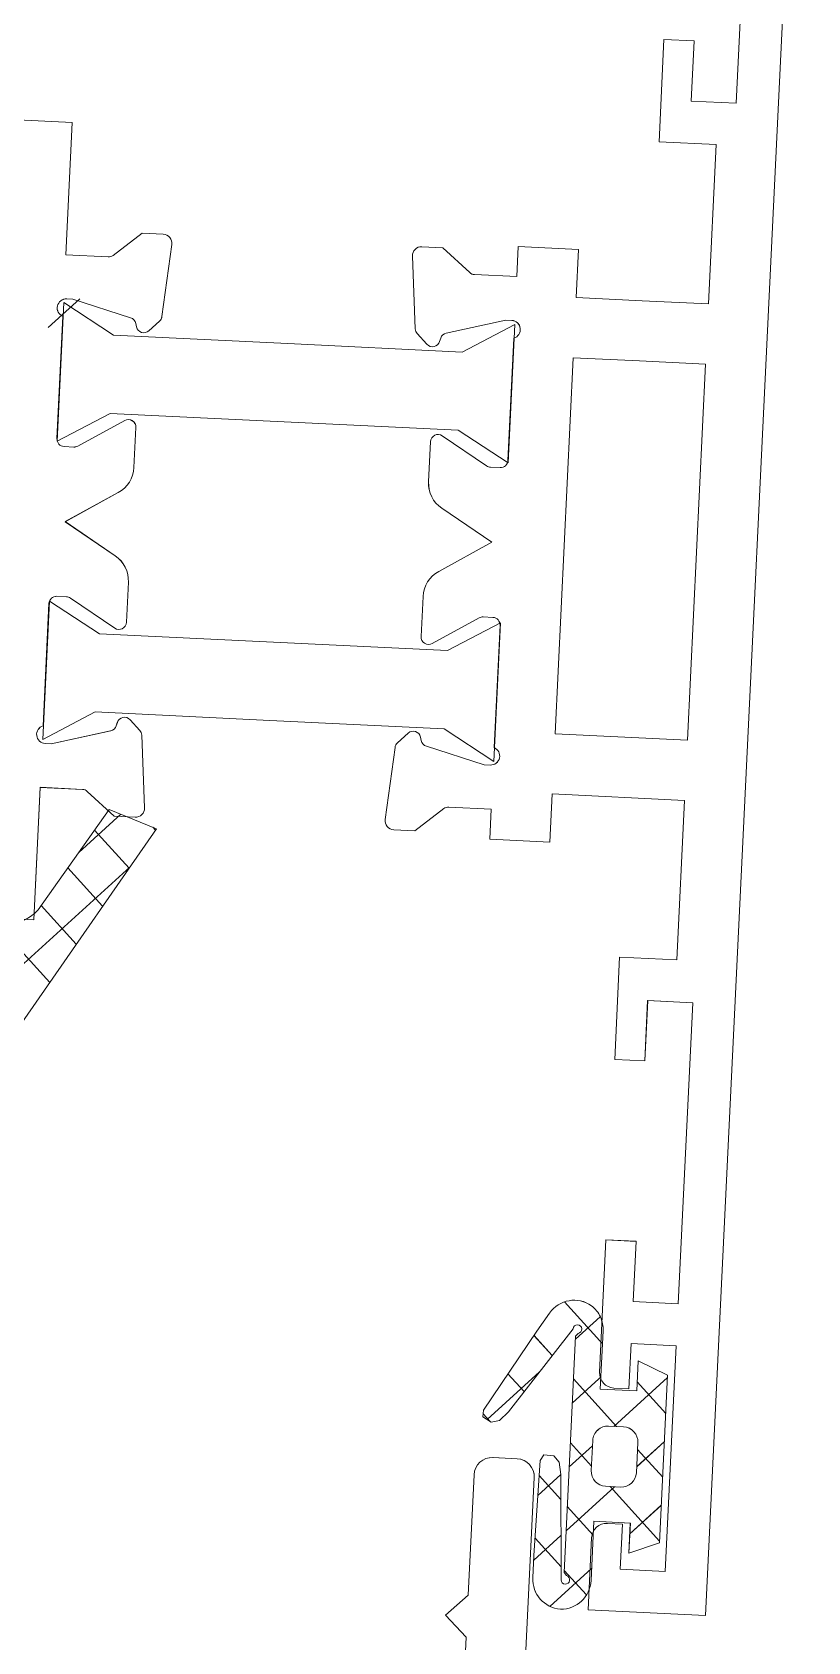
# Model space of a CAD drawing. Header units: millimetres. Extents: x 26282 to 30760, y 1404 to 4574.
# Drawn here: x 29214.34 to 29216.91, y 2843.03 to 2848.38 of the extents above; entities that cross this region are included whole.
import ezdxf

# ---------------------------------------------------------------- set-up
doc = ezdxf.new("R2010")
doc.units = ezdxf.units.MM
doc.header["$LTSCALE"] = 0.25
doc.linetypes.add('DIVIDE', pattern=[1.25, 0.5, -0.25, 0, -0.25, 0, -0.25])
for name, color, linetype, lineweight in [('AB-DUV', 4, 'Continuous', 50), ('DOĞRAMA', 30, 'Continuous', 20), ('SECTION LINE (3RDF)', 40, 'DIVIDE', 25)]:
    doc.layers.add(name, color=color, linetype=linetype, lineweight=lineweight)

# ---------------------------------------------------------------- blocks, each defined once
blk = doc.blocks.new('CHD60E27', base_point=(-138.6, 7.85))
at = {"color": 1, "linetype": 'Continuous'}
for p, q in [((-115.729976, 50.516652), (-114.729976, 49.516652)), ((-115.729976, 50.516652), (-114.729976, 49.516652)), ((-137.2, 16.75), (-135.7, 16.75)), ((-135.7, 16.75), (-135.7, 15.25))]:
    blk.add_line(p, q, dxfattribs=at)
at = {"color": 40, "linetype": 'Continuous'}
for points in [[(-137.2, 68.05), (-137.2, 58.05), (-135.7, 58.05), (-135.7, 60.05), (-134.7, 60.05), (-134.7, 56.65), (-136.6, 56.65), (-136.6, 51.35), (-134.4, 51.35), (-132.2, 51.35), (-132.2, 52.95), (-130.2, 52.95), (-130.2, 51.95), (-128.790992, 51.95, 0.176327), (-128.630295, 52.008489), (-127.7, 52.789099), (-127, 52.789099, -0.43976), (-126.701142, 52.462953), (-126.911671, 50.056591, -0.176327), (-126.983943, 49.901604), (-127.323223, 49.562323, -0.577351), (-127.741481, 49.674394), (-127.772347, 49.789587, 0.267949), (-127.949124, 49.966363), (-129.9, 50.489099), (-130.1, 50.489099, 0.842899), (-130.2, 49.906257), (-130.2, 45.839099, 0.414213), (-129.949998, 45.589099), (-129.628806, 45.589099, 0.137838), (-129.498553, 45.625711), (-127.980252, 46.552487, -0.585341), (-127.6, 46.339099), (-127.6, 45.002615, -0.261351), (-128.07899, 44.149065), (-129.797634, 43.1), (-128.07899, 42.050935, -0.261351), (-127.6, 41.197385), (-127.6, 39.8609, -0.585341), (-127.980252, 39.647512), (-129.498554, 40.574288, 0.137838), (-129.628807, 40.6109), (-129.95, 40.6109, 0.414213), (-130.199999, 40.360899), (-130.2, 36.293743, 0.842899), (-130.1, 35.710901), (-129.9, 35.7109), (-127.949123, 36.233636, 0.267949), (-127.772347, 36.410413), (-127.741481, 36.525605, -0.577351), (-127.323223, 36.637676), (-126.983943, 36.298396, -0.176327), (-126.911671, 36.143409), (-126.701141, 33.737047, -0.43976), (-127, 33.4109), (-127.7, 33.4109), (-128.630295, 34.191511, 0.176327), (-128.790992, 34.25), (-130.2, 34.25), (-130.2, 33.25), (-132.2, 33.25), (-132.2, 34.85), (-136.6, 34.85), (-136.6, 29.55), (-134.7, 29.55), (-134.7, 26.15), (-135.7, 26.15), (-135.7, 28.15), (-137.2, 28.15), (-137.2, 18.15), (-135.7, 18.15), (-135.7, 20.15), (-134.7, 20.15), (-134.7, 15.75, -0.414213), (-135.199999, 15.25), (-135.7, 15.25), (-135.7, 16.75), (-137.2, 16.75), (-137.2, 9.25), (-135.7, 9.25), (-135.7, 10.75), (-135.2, 10.75, -0.414213), (-134.699999, 10.25), (-134.7, 7.85), (-138.6, 7.85), (-138.6, 7.85), (-138.6, 78.35)], [(-113.159592, 29.85), (-115.2, 29.85), (-115.2, 34.25), (-116.609007, 34.25, 0.176327), (-116.769704, 34.191511), (-117.7, 33.4109), (-118.4, 33.4109, -0.43976), (-118.698859, 33.737047), (-118.488329, 36.143409, -0.176327), (-118.416057, 36.298397), (-118.076776, 36.637677, -0.577351), (-117.658519, 36.525604), (-117.627652, 36.410413, 0.267949), (-117.450876, 36.233636), (-115.5, 35.7109), (-115.3, 35.7109, 0.842899), (-115.2, 36.293744), (-115.2, 40.3609, 0.414213), (-115.45, 40.6109), (-115.771193, 40.6109, 0.137838), (-115.901446, 40.574288), (-117.419747, 39.647512, -0.585341), (-117.799999, 39.8609), (-117.8, 41.197384, -0.261351), (-117.32101, 42.050935), (-115.602366, 43.1), (-117.321009, 44.149064, -0.261351), (-117.8, 45.002615), (-117.8, 46.339099, -0.585341), (-117.419747, 46.552488), (-115.901445, 45.625712, 0.137838), (-115.771193, 45.5891), (-115.45, 45.589099, 0.414213), (-115.199999, 45.8391), (-115.2, 49.906257, 0.842899), (-115.3, 50.489099), (-115.5, 50.489099), (-117.450876, 49.966364, 0.267949), (-117.627653, 49.789587), (-117.658518, 49.674395, -0.577351), (-118.076776, 49.562322), (-118.416057, 49.901603, -0.176327), (-118.488329, 50.056591), (-118.698858, 52.462953, -0.43976), (-118.4, 52.789099), (-117.7, 52.789099), (-116.769704, 52.008489, 0.176327), (-116.609007, 51.95), (-115.2, 51.95), (-115.2, 56.35), (-113.159591, 56.35, -0.356297)]]:
    blk.add_lwpolyline(points, format="xyb", dxfattribs=at)
at = {"color": 4, "linetype": 'Continuous'}
for points in [[(-130.210348, 45.762166), (-128.497348, 46.762166), (-122.710348, 46.762166), (-116.923348, 46.762166), (-115.210348, 45.762166), (-115.210348, 50.362166), (-116.910348, 49.362166), (-122.710348, 49.362166), (-128.510348, 49.362166), (-130.210348, 50.362166), (-130.210348, 45.762166)], [(-128.497348, 39.437833), (-130.210348, 40.437833), (-130.210348, 35.837833), (-128.510348, 36.837833), (-122.710348, 36.837833), (-116.910348, 36.837833), (-115.210348, 35.837833), (-115.210348, 40.437833), (-116.923348, 39.437833), (-122.710348, 39.437833), (-128.497348, 39.437833)]]:
    blk.add_lwpolyline(points, close=True, dxfattribs=at)
at = {"color": 40, "linetype": 'Continuous'}
blk.add_lwpolyline([(-134.4, 49.35), (-136.6, 49.35), (-136.6, 36.85), (-132.2, 36.85), (-132.2, 49.35), (-134.4, 49.35)], close=True, dxfattribs=at)
blk = doc.blocks.new('CHD60E28', base_point=(0, -82.8))
at = {"color": 40, "linetype": 'Continuous'}
blk.add_lwpolyline([(7.9, -49.7), (7.9, -53.705341), (8.61934, -54.4), (7.9, -55.094658), (7.9, -59.1, -0.414213), (7.3, -59.699999), (6.5, -59.7, -0.414213), (5.9, -59.099999), (5.9, -49.7)], format="xyb", dxfattribs=at)
blk = doc.blocks.new('CHD50D23', base_point=(110.983776, 153.85743))
at = {"color": 1, "linetype": 'Continuous'}
for p, q in [((117.791548, 170.671326), (119.381447, 172.261226)), ((119.568875, 171.841832), (119.206204, 172.204502)), ((119.457419, 170.215877), (121.244586, 172.003044)), ((124.138771, 167.271936), (119.568875, 171.841832)), ((119.432791, 169.856596), (118.032092, 171.257294)), ((120.970782, 169.60792), (122.142332, 170.77947)), ((118.315634, 169.074092), (119.457419, 170.215877)), ((121.333881, 167.955505), (119.432791, 169.856596)), ((121.747604, 168.263422), (122.91966, 169.435477)), ((119.301305, 167.938443), (120.572703, 169.209841)), ((119.296707, 167.87136), (118.580823, 168.587243)), ((118.649877, 167.287015), (119.301305, 167.938443)), ((119.145191, 165.661009), (121.37384, 167.889658)), ((124.455498, 162.712568), (119.296707, 167.87136)), ((122.524426, 166.918923), (123.696988, 168.091485)), ((119.160623, 165.886123), (118.364104, 166.682642)), ((120.14134, 164.535837), (122.174977, 166.569474)), ((124.278265, 160.768481), (119.160623, 165.886123)), ((115.348278, 161.864095), (119.145191, 165.661009)), ((119.024539, 163.900887), (117.547506, 165.37792)), ((121.172168, 163.445345), (122.976114, 165.249291)), ((118.528593, 162.275512), (116.730908, 164.073197)), ((118.989078, 163.383575), (119.611946, 164.006444)), ((119.345191, 163.580234), (119.024539, 163.900887)), ((121.973305, 162.125161), (123.777251, 163.929107)), ((111.799457, 156.193954), (118.989078, 163.383575)), ((120.452072, 158.230713), (115.91431, 162.768475)), ((121.603057, 159.633594), (124.527445, 162.557981)), ((118.720503, 157.840961), (115.097712, 161.463753)), ((116.041968, 158.315145), (118.584254, 160.857431)), ((118.064864, 158.216721), (120.705574, 160.857431)), ((121.299351, 159.504754), (119.946674, 160.857431)), ((121.452072, 157.361288), (125.087016, 160.996232)), ((122.788808, 160.136617), (122.034401, 160.891024)), ((125.34237, 159.704376), (124.278265, 160.768481)), ((116.124999, 158.315145), (114.281114, 160.15903)), ((124.529431, 158.395995), (122.788808, 160.136617)), ((121.237452, 159.267988), (121.603057, 159.633594)), ((122.965684, 157.838422), (121.299351, 159.504754)), ((114.691525, 157.627299), (113.464516, 158.854308)), ((124.608099, 158.395995), (125.396213, 159.184109)), ((119.211984, 157.24252), (120.452072, 158.482608)), ((113.865869, 156.331635), (112.647918, 157.549586)), ((120.452072, 156.109392), (118.977527, 157.583937)), ((122.94395, 155.738834), (121.452072, 157.230713)), ((113.040212, 155.035971), (111.83132, 156.244863)), ((119.332913, 155.242129), (120.452072, 156.361288)), ((120.244395, 154.032291), (122.569534, 156.35743)), ((112.193401, 154.466577), (113.52755, 155.800727)), ((122.081038, 154.480426), (121.159141, 155.402323)), ((111.107571, 154.847292), (111.014722, 154.940141)), ((120.547923, 153.892221), (119.627241, 154.812903))]:
    blk.add_line(p, q, dxfattribs=at)
for points in [[(117.942326, 171.103172, -0.229763), (119.601084, 172.311706, -0.229763), (121.577, 171.756923), (124.065182, 167.454881, -0.472021), (123.686104, 166.442525), (123.493312, 166.376425, -0.353954), (122.651853, 166.698377), (120.910699, 169.711911, 2.506605), (120.443837, 169.422198), (123.974866, 163.603459, -0.068514), (125.058809, 161.099606, -0.068514), (125.425814, 158.395994), (124.268132, 158.395995, 0.414213), (122.468133, 156.595995), (122.468132, 156.35743), (123.368132, 156.35743), (121.951762, 154.2919, -0.247171), (121.127035, 153.857431), (120.80923, 153.85743, -0.247171), (119.984502, 154.2919), (118.568132, 156.35743), (119.468132, 156.35743), (119.468132, 156.395995, 0.347266), (117.672353, 158.315146), (115.962865, 158.315145, 0.239382), (114.781982, 157.769249), (112.588983, 154.327878), (110.983776, 154.890697), (118.422358, 166.775718, 0.283277), (118.436838, 168.874362), (117.984154, 169.620334, -0.264505), (117.942326, 171.103172)], [(118.960417, 162.96546), (118.120011, 161.622698, 0.58904), (118.543842, 160.857431), (121.854332, 160.857431, 0.584485), (122.281783, 161.616824), (120.652103, 164.302354, 0.558043), (119.800823, 164.308222), (118.960417, 162.96546)], [(120.952072, 159.35743, 0.414214), (120.452072, 158.85743), (120.452072, 155.85743, 1), (121.452072, 155.85743), (121.452072, 158.85743, 0.414214), (120.952072, 159.35743)]]:
    blk.add_lwpolyline(points, format="xyb", close=True, dxfattribs=at)
blk = doc.blocks.new('CHD40D08', base_point=(-2.21267, -2.905012))
at = {"color": 1, "linetype": 'Continuous'}
for p, q in [((0, 5.969856), (1.319355, 7.289211)), ((0.12533, 6.85077), (0.904473, 6.071627)), ((1.017205, 5.958895), (1.924654, 5.051445)), ((1.069674, 4.91821), (1.934707, 5.783243)), ((-2.21267, 4.946129), (-0.482761, 3.21622)), ((0, 4.854779), (0.904473, 3.950306)), ((-2.21267, 3.757186), (-1.21267, 4.757186)), ((-0.632316, 3.21622), (0.904473, 4.753009)), ((1.129836, 3.724943), (1.8882, 2.96658)), ((1.171493, 2.898708), (1.899747, 3.626962)), ((-2.21267, 2.824809), (-1.333018, 1.945157)), ((-2.21267, 1.635866), (-1.333018, 2.515518)), ((0.166981, 2.566478), (0.904473, 1.828986)), ((0.166982, 1.894197), (0.904473, 2.631688)), ((-2.21267, -0.485455), (-0.510996, 1.216219)), ((-0.604081, 1.21622), (0.039793, 0.572346)), ((2.045652, -0.469774), (3.706779, 1.191354)), ((3.601991, 1.252788), (3.846916, 1.007863)), ((-2.21267, 0.703488), (-1.21267, -0.296512)), ((0.039793, 0.572346), (0.904473, -0.292334)), ((0.061836, -0.332269), (0.904473, 0.510368)), ((2.524604, 0.208855), (3.086884, -0.353425)), ((0, -0.394105), (0.061836, -0.332269)), ((1.646901, -1.034763), (2.284292, -1.672154)), ((-0.000001, -1.509181), (0.092774, -1.601955)), ((0.092774, -1.601955), (1.325459, -2.834641)), ((0.115405, -2.400021), (0.904473, -1.610952))]:
    blk.add_line(p, q, dxfattribs=at)
for points in [[(3.56458, 1.274721), (3.853054, 1.105598), (3.839039, 0.882431), (2.197611, -1.814579), (1.801975, -2.439764, -0.413949), (0.422965, -2.750501, -0.119976), (0.112064, -2.393627, -0.119976), (-0.000001, -1.93378), (0, 0), (-1.21267, 0), (-1.21267, -1), (-2.21267, -0.565218), (-2.21267, 5.005452), (-1.21267, 5.396757), (-1.21267, 4.396757), (0, 4.396757), (0, 6.36622, -0.404548), (0.967353, 7.365686, -0.404548), (1.934706, 6.366219), (1.934707, 5.626366), (1.87951, 2.469611), (1.772015, 2.273538), (1.437813, 2.284888), (1.245523, 2.492312), (1.171532, 2.897929), (0.995458, 6.390233, 2.044702), (0.823804, 6.2417), (0.904473, 6.143585), (0.904473, -1.711145), (0.823804, -1.809259, 2.04471), (0.995459, -1.957792), (3.011747, 0.899087), (3.291174, 1.202272), (3.56458, 1.274721)], [(0.020535, 1.362666, 0.198912), (0.166982, 1.71622), (0.166981, 2.71622, 0.414213), (-0.333018, 3.21622), (-0.833018, 3.21622, 0.414213), (-1.333018, 2.71622), (-1.333018, 1.716219, 0.414213), (-0.833018, 1.21622), (-0.333018, 1.216219, 0.198912), (0.020535, 1.362666)]]:
    blk.add_lwpolyline(points, format="xyb", close=True, dxfattribs=at)
blk = doc.blocks.new('A$C74C11A8A')
at = {"layer": 'DOĞRAMA', "color": 155, "rotation": 90}
for name, p in [('CHD60E28', (696.083, 51.945)), ('CHD50D23', (694.332, 71.415)), ('CHD40D08', (678.332, 53.583))]:
    blk.add_blockref(name, p, dxfattribs=at)
at = {"layer": 'DOĞRAMA', "color": 155, "xscale": -1, "rotation": 270}
blk.add_blockref('CHD60E27', (668.083, 51.945), dxfattribs=at)
blk = doc.blocks.new('A$C187D15ED')
at = {"layer": 'SECTION LINE (3RDF)', "xscale": 0.0999999999999993, "yscale": 0.0999999999999993, "zscale": 0.0999999999999993, "rotation": 87.23356812257782}
blk.add_blockref('A$C74C11A8A', (9648.1117, 2571.1115), dxfattribs=at)
blk.add_blockref('A$C74C11A8A', (9648.1117, 2571.1115), dxfattribs=at)

msp = doc.modelspace()

# ---------------------------------------------------------------- block references
at = {"layer": 'AB-DUV', "ltscale": 100}
msp.add_blockref('A$C187D15ED', (19570.4239, 205.0275, 5.1264), dxfattribs=at)

# ---------------------------------------------------------------- next in the draw order: linework, layer by layer
at = {"layer": 'DOĞRAMA', "color": 1, "linetype": 'Continuous'}
for p, q in [((29214.4933, 2847.4922, 5.1264), (29214.3886, 2847.3972, 5.1264)), ((29214.4933, 2847.4922, 5.1264), (29214.3886, 2847.3972, 5.1264)), ((29214.6298, 2845.7809, 5.1264), (29214.4901, 2845.6541, 5.1264)), ((29214.7364, 2845.7376, 5.1264), (29214.7452, 2845.7279, 5.1264)), ((29214.5425, 2845.7281, 5.1264), (29214.6574, 2845.6015, 5.1264)), ((29214.6608, 2845.6065, 5.1264), (29213.908, 2844.9231, 5.1264)), ((29214.4537, 2845.6027, 5.1264), (29214.5695, 2845.4752, 5.1264)), ((29214.365, 2845.4773, 5.1264), (29214.4817, 2845.3488, 5.1264)), ((29214.2185, 2845.4155, 5.1264), (29214.3938, 2845.2224, 5.1264)), ((29216.2209, 2844.0327, 5.1264), (29216.1038, 2844.1618, 5.1264)), ((29216.2225, 2844.1125, 5.1264), (29216.1399, 2844.0375, 5.1264)), ((29216.063, 2843.9836, 5.1264), (29216.0024, 2844.0503, 5.1264)), ((29216.2298, 2844.023, 5.1264), (29216.2209, 2844.0327, 5.1264)), ((29216.325, 2844.0231, 5.1264), (29216.3177, 2843.8733, 5.1264)), ((29216.4748, 2844.0159, 5.1264), (29216.325, 2844.0231, 5.1264)), ((29216.0204, 2843.9291, 5.1264), (29215.8465, 2843.7712, 5.1264)), ((29215.9693, 2843.8636, 5.1264), (29215.9159, 2843.9225, 5.1264)), ((29216.2179, 2843.9057, 5.1264), (29216.1297, 2843.8256, 5.1264)), ((29216.2157, 2843.8153, 5.1264), (29216.1336, 2843.9058, 5.1264)), ((29216.2244, 2843.9116, 5.1264), (29216.2179, 2843.9057, 5.1264)), ((29216.4458, 2843.9101, 5.1264), (29216.2677, 2843.7483, 5.1264)), ((29216.4401, 2843.7913, 5.1264), (29216.345, 2843.896, 5.1264)), ((29216.2769, 2843.7479, 5.1264), (29216.2157, 2843.8153, 5.1264)), ((29215.8567, 2843.7645, 5.1264), (29215.8334, 2843.7902, 5.1264)), ((29216.1967, 2843.6839, 5.1264), (29216.1194, 2843.6138, 5.1264)), ((29216.1934, 2843.6167, 5.1264), (29216.1233, 2843.6939, 5.1264)), ((29216.4356, 2843.6982, 5.1264), (29216.3435, 2843.6146, 5.1264)), ((29216.4299, 2843.5794, 5.1264), (29216.3462, 2843.6715, 5.1264)), ((29216.0915, 2843.5884, 5.1264), (29216.0152, 2843.5192, 5.1264)), ((29216.0917, 2843.5057, 5.1264), (29216.0196, 2843.5851, 5.1264)), ((29216.2701, 2843.548, 5.1264), (29216.1092, 2843.4019, 5.1264)), ((29216.4196, 2843.3675, 5.1264), (29216.2552, 2843.5487, 5.1264)), ((29216.4254, 2843.4863, 5.1264), (29216.3206, 2843.3912, 5.1264)), ((29216.1991, 2843.3873, 5.1264), (29216.1131, 2843.4821, 5.1264)), ((29216.0919, 2843.3862, 5.1264), (29216.0013, 2843.3039, 5.1264)), ((29216.0921, 2843.282, 5.1264), (29216.0059, 2843.377, 5.1264)), ((29216.1937, 2843.276, 5.1264), (29216.0555, 2843.1506, 5.1264)), ((29216.1769, 2843.1886, 5.1264), (29216.1028, 2843.2702, 5.1264))]:
    msp.add_line(p, q, dxfattribs=at)
at = {"layer": 'DOĞRAMA', "color": 40, "linetype": 'Continuous', "elevation": 5.1264}
for points in [[(29216.7224, 2849.1399), (29216.6741, 2848.1411), (29216.5243, 2848.1483), (29216.534, 2848.3481), (29216.4341, 2848.3529), (29216.4177, 2848.0133), (29216.6074, 2848.0041), (29216.5819, 2847.4747), (29216.3621, 2847.4854), (29216.1424, 2847.496), (29216.1501, 2847.6558), (29215.9503, 2847.6654), (29215.9455, 2847.5656), (29215.8048, 2847.5724, -0.176327), (29215.789, 2847.579), (29215.6998, 2847.6614), (29215.6299, 2847.6648, 0.43976), (29215.5985, 2847.6337), (29215.6079, 2847.3923, 0.176327), (29215.6144, 2847.3765), (29215.6466, 2847.341, 0.577351), (29215.6889, 2847.3501), (29215.6926, 2847.3615, -0.267949), (29215.7111, 2847.3783), (29215.9085, 2847.4211), (29215.9285, 2847.4201, -0.842899), (29215.9356, 2847.3614), (29215.916, 2846.9552, -0.414213), (29215.8898, 2846.9314), (29215.8577, 2846.933, -0.137838), (29215.8449, 2846.9373), (29215.6977, 2847.0372, 0.585341), (29215.6587, 2847.0177), (29215.6523, 2846.8842, 0.261351), (29215.696, 2846.7966), (29215.8626, 2846.6835), (29215.6859, 2846.587, 0.261351), (29215.6339, 2846.5041), (29215.6275, 2846.3706, 0.585341), (29215.6644, 2846.3475), (29215.8205, 2846.4327, -0.137838), (29215.8337, 2846.4357), (29215.8658, 2846.4342, -0.414213), (29215.8896, 2846.408), (29215.8699, 2846.0018, -0.842899), (29215.8571, 2845.944), (29215.8372, 2845.945), (29215.6448, 2846.0066, -0.267949), (29215.628, 2846.0251), (29215.6255, 2846.0368, 0.577351), (29215.5843, 2846.05), (29215.5487, 2846.0177, 0.176327), (29215.5408, 2846.0026), (29215.5081, 2845.7633, 0.43976), (29215.5364, 2845.7293), (29215.6063, 2845.7259), (29215.703, 2845.7994, -0.176327), (29215.7193, 2845.8044), (29215.8601, 2845.7976), (29215.8552, 2845.6977), (29216.055, 2845.6881), (29216.0627, 2845.8479), (29216.5022, 2845.8267), (29216.4766, 2845.2973), (29216.2869, 2845.3065), (29216.2705, 2844.9668), (29216.3703, 2844.962), (29216.38, 2845.1618), (29216.5298, 2845.1545), (29216.4815, 2844.1557), (29216.3317, 2844.163), (29216.3414, 2844.3627), (29216.2415, 2844.3675), (29216.2203, 2843.9281, 0.414213), (29216.2678, 2843.8757), (29216.3177, 2843.8733), (29216.325, 2844.0231), (29216.4748, 2844.0159), (29216.4386, 2843.2668), (29216.2888, 2843.274), (29216.296, 2843.4238), (29216.2461, 2843.4262, 0.414213), (29216.1937, 2843.3787), (29216.1821, 2843.139), (29216.5717, 2843.1202), (29216.5717, 2843.1202), (29216.9119, 2850.1619)], [(29214.1368, 2845.4404), (29214.3406, 2845.4305), (29214.3618, 2845.87), (29214.5026, 2845.8632, -0.176327), (29214.5183, 2845.8566), (29214.6075, 2845.7741), (29214.6774, 2845.7708, 0.43976), (29214.7088, 2845.8019), (29214.6994, 2846.0433, 0.176327), (29214.6929, 2846.0591), (29214.6607, 2846.0946, 0.577351), (29214.6184, 2846.0854), (29214.6147, 2846.0741, -0.267949), (29214.5962, 2846.0573), (29214.3988, 2846.0145), (29214.3789, 2846.0155, -0.842899), (29214.3717, 2846.0742), (29214.3913, 2846.4804, -0.414213), (29214.4175, 2846.5042), (29214.4496, 2846.5026, -0.137838), (29214.4624, 2846.4983), (29214.6096, 2846.3984, 0.585341), (29214.6486, 2846.4179), (29214.655, 2846.5514, 0.261351), (29214.6113, 2846.639), (29214.4447, 2846.752), (29214.6214, 2846.8485, 0.261351), (29214.6734, 2846.9315), (29214.6799, 2847.065, 0.585341), (29214.6429, 2847.0881), (29214.4868, 2847.0029, -0.137838), (29214.4736, 2846.9999), (29214.4415, 2847.0014, -0.414213), (29214.4178, 2847.0276), (29214.4374, 2847.4338, -0.842899), (29214.4502, 2847.4916), (29214.4702, 2847.4906), (29214.6625, 2847.429, -0.267949), (29214.6793, 2847.4105), (29214.6818, 2847.3988, 0.577351), (29214.7231, 2847.3856), (29214.7586, 2847.4178, 0.176327), (29214.7666, 2847.433), (29214.7992, 2847.6723, 0.43976), (29214.7709, 2847.7063), (29214.701, 2847.7097), (29214.6043, 2847.6362, -0.176327), (29214.588, 2847.6312), (29214.4472, 2847.638), (29214.4685, 2848.0774), (29214.2647, 2848.0873, 0.356297)], [(29215.758, 2842.6489), (29215.7773, 2843.0489), (29215.7088, 2843.1218), (29215.784, 2843.1877), (29215.8033, 2843.5878, -0.414213), (29215.8662, 2843.6448), (29215.9461, 2843.641, -0.414213), (29216.0031, 2843.5781), (29215.9577, 2842.6392)]]:
    msp.add_lwpolyline(points, format="xyb", dxfattribs=at)
at = {"layer": 'DOĞRAMA', "color": 4, "linetype": 'Continuous', "elevation": 5.1264}
for points in [[(29215.9167, 2846.9474), (29215.7504, 2847.0556), (29215.1724, 2847.0835), (29214.5943, 2847.1115), (29214.4184, 2847.0198), (29214.4406, 2847.4793), (29214.6056, 2847.3712), (29215.1849, 2847.3432), (29215.7642, 2847.3152), (29215.9389, 2847.4069), (29215.9167, 2846.9474)], [(29215.715, 2846.324), (29215.891, 2846.4156), (29215.8688, 2845.9562), (29215.7038, 2846.0643), (29215.1245, 2846.0923), (29214.5451, 2846.1202), (29214.3705, 2846.0286), (29214.3927, 2846.488), (29214.559, 2846.3799), (29215.137, 2846.352), (29215.715, 2846.324)]]:
    msp.add_lwpolyline(points, close=True, dxfattribs=at)
at = {"layer": 'DOĞRAMA', "color": 40, "linetype": 'Continuous', "elevation": 5.1264}
msp.add_lwpolyline([(29216.3525, 2847.2856), (29216.5722, 2847.275), (29216.5119, 2846.0264), (29216.0724, 2846.0477), (29216.1327, 2847.2962), (29216.3525, 2847.2856)], close=True, dxfattribs=at)
at = {"layer": 'DOĞRAMA', "color": 1, "linetype": 'Continuous', "elevation": 5.1264}
msp.add_lwpolyline([(29214.2347, 2845.4147, 0.239382), (29214.3553, 2845.4635), (29214.5909, 2845.7967), (29214.7486, 2845.7327), (29213.9482, 2844.5815, 0.283277)], format="xyb", dxfattribs=at)
for points in [[(29215.8603, 2843.7621), (29215.8323, 2843.7804), (29215.8348, 2843.8027), (29216.0117, 2844.0641), (29216.0543, 2844.1247, -0.413949), (29216.1935, 2844.149, -0.119976), (29216.2228, 2844.1119, -0.119976), (29216.2318, 2844.0654), (29216.2225, 2843.8723), (29216.3436, 2843.8664), (29216.3484, 2843.9663), (29216.4462, 2843.918), (29216.4193, 2843.3616), (29216.3176, 2843.3274), (29216.3224, 2843.4272), (29216.2013, 2843.4331), (29216.1918, 2843.2364, -0.404548), (29216.0903, 2843.1412, -0.404548), (29215.9985, 2843.2457), (29216.0021, 2843.3196), (29216.0228, 2843.6347), (29216.0345, 2843.6537), (29216.0678, 2843.651), (29216.086, 2843.6293), (29216.0915, 2843.5885), (29216.0922, 2843.2388, 2.044702), (29216.1101, 2843.2528), (29216.1025, 2843.263), (29216.1404, 2844.0475), (29216.1489, 2844.057, 2.04471), (29216.1325, 2844.0726), (29215.9173, 2843.797), (29215.8879, 2843.7681), (29215.8603, 2843.7621)], [(29216.2139, 2843.7363, 0.198912), (29216.1975, 2843.7016), (29216.1927, 2843.6018, 0.414213), (29216.2402, 2843.5494), (29216.2902, 2843.547, 0.414213), (29216.3425, 2843.5945), (29216.3473, 2843.6944, 0.414213), (29216.2998, 2843.7468), (29216.2499, 2843.7492, 0.198912), (29216.2139, 2843.7363)]]:
    msp.add_lwpolyline(points, format="xyb", close=True, dxfattribs=at)

doc.saveas('drawing.dxf')
